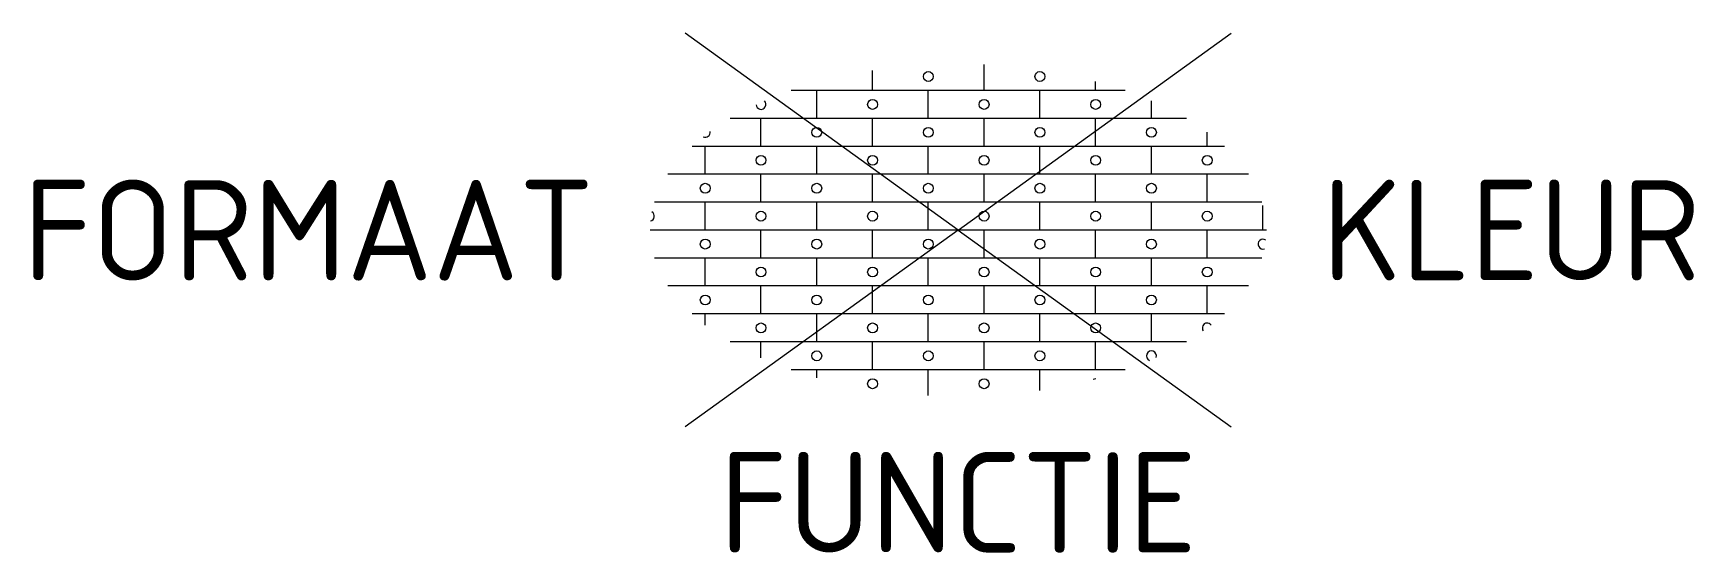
# Model space of a CAD drawing. Header units: metres. Extents: x -16.6 to 13.2, y -5.8 to 3.5.
import ezdxf
from ezdxf.enums import TextEntityAlignment as Align

# ---------------------------------------------------------------- set-up
doc = ezdxf.new("R2010")
doc.units = ezdxf.units.M
doc.styles.add('NLCS-ISO', font='NLCS-ISO.ttf')

msp = doc.modelspace()

# ---------------------------------------------------------------- linework, layer by layer
for p, q in [((0, 0), (-4.895, 3.524)), ((0, 0), (4.895, 3.524)), ((-1.536, 2.5), (-1.536, 2.858)), ((0.464, 2.5), (0.464, 2.964)), ((2.995, 2.5), (-2.995, 2.5)), ((-2.536, 2), (-2.536, 2.5)), ((-0.536, 2), (-0.536, 2.5)), ((1.464, 2), (1.464, 2.5)), ((2.464, 2.5), (2.464, 2.663)), ((3.464, 2), (3.464, 2.317)), ((4.09, 2), (-4.09, 2)), ((-3.536, 1.5), (-3.536, 2)), ((-1.536, 1.5), (-1.536, 2)), ((0.464, 1.5), (0.464, 2)), ((2.464, 1.5), (2.464, 2)), ((4.771, 1.5), (-4.771, 1.5)), ((-4.536, 1), (-4.536, 1.5)), ((-2.536, 1), (-2.536, 1.5)), ((-0.536, 1), (-0.536, 1.5)), ((1.464, 1), (1.464, 1.5)), ((3.464, 1), (3.464, 1.5)), ((4.464, 1.5), (4.464, 1.753)), ((5.204, 1), (-5.204, 1)), ((-3.536, 0.5), (-3.536, 1)), ((-1.536, 0.5), (-1.536, 1)), ((0.464, 0.5), (0.464, 1)), ((2.464, 0.5), (2.464, 1)), ((4.464, 0.5), (4.464, 1)), ((5.446, 0.5), (-5.446, 0.5)), ((-4.536, 0), (-4.536, 0.5)), ((-2.536, 0), (-2.536, 0.5)), ((-0.536, 0), (-0.536, 0.5)), ((1.464, 0), (1.464, 0.5)), ((3.464, 0), (3.464, 0.5)), ((5.464, 0), (5.464, 0.439)), ((5.525, 0), (-5.525, 0)), ((0, 0), (-4.895, -3.524)), ((-3.536, -0.5), (-3.536, 0)), ((-1.536, -0.5), (-1.536, 0)), ((0, 0), (4.895, -3.524)), ((0.464, -0.5), (0.464, 0)), ((2.464, -0.5), (2.464, 0)), ((4.464, -0.5), (4.464, 0)), ((5.446, -0.5), (-5.446, -0.5)), ((-4.536, -1), (-4.536, -0.5)), ((-2.536, -1), (-2.536, -0.5)), ((-0.536, -1), (-0.536, -0.5)), ((1.464, -1), (1.464, -0.5)), ((3.464, -1), (3.464, -0.5)), ((5.204, -1), (-5.204, -1)), ((-3.536, -1.5), (-3.536, -1)), ((-1.536, -1.5), (-1.536, -1)), ((0.464, -1.5), (0.464, -1)), ((2.464, -1.5), (2.464, -1)), ((4.464, -1.5), (4.464, -1)), ((4.771, -1.5), (-4.771, -1.5)), ((-4.536, -1.699), (-4.536, -1.5)), ((-2.536, -2), (-2.536, -1.5)), ((-0.536, -2), (-0.536, -1.5)), ((1.464, -2), (1.464, -1.5)), ((3.464, -2), (3.464, -1.5)), ((4.09, -2), (-4.09, -2)), ((-3.536, -2.286), (-3.536, -2)), ((-1.536, -2.5), (-1.536, -2)), ((0.464, -2.5), (0.464, -2)), ((2.464, -2.5), (2.464, -2)), ((2.995, -2.5), (-2.995, -2.5)), ((-2.536, -2.643), (-2.536, -2.5)), ((-0.536, -2.961), (-0.536, -2.5)), ((1.464, -2.869), (1.464, -2.5))]:
    msp.add_line(p, q)
for centre in [(-0.536, 2.75), (1.464, 2.75), (-1.536, 2.25), (0.464, 2.25), (2.464, 2.25), (-2.536, 1.75), (-0.536, 1.75), (1.464, 1.75), (3.464, 1.75), (-3.536, 1.25), (-1.536, 1.25), (0.464, 1.25), (2.464, 1.25), (4.464, 1.25), (-4.536, 0.75), (-2.536, 0.75), (-0.536, 0.75), (1.464, 0.75), (3.464, 0.75), (-3.536, 0.25), (-1.536, 0.25), (0.464, 0.25), (2.464, 0.25), (4.464, 0.25), (-4.536, -0.25), (-2.536, -0.25), (-0.536, -0.25), (1.464, -0.25), (3.464, -0.25), (-3.536, -0.75), (-1.536, -0.75), (0.464, -0.75), (2.464, -0.75), (4.464, -0.75), (-4.536, -1.25), (-2.536, -1.25), (-0.536, -1.25), (1.464, -1.25), (3.464, -1.25), (-3.536, -1.75), (-1.536, -1.75), (0.464, -1.75), (2.464, -1.75), (-2.536, -2.25), (-0.536, -2.25), (1.464, -2.25), (-1.536, -2.75), (0.464, -2.75)]:
    msp.add_circle(centre, 0.0881)
for centre, start, end in [((-3.536, 2.25), 182.7309, 45.8574), ((-4.536, 1.75), 245.251, 9.3354), ((-5.536, 0.25), 282.4071, 60.1248), ((5.464, -0.25), 54.9153, 286.8447), ((4.464, -1.75), 35.7324, 217.2257), ((3.464, -2.25), 339.4154, 247.953), ((2.464, -2.75), 88.2347, 121.4956)]:
    msp.add_arc(centre, 0.0881, start, end)

# ---------------------------------------------------------------- texts
at = {"style": 'NLCS-ISO'}
msp.add_attdef('FORMAAT', text='WF', height=1.8, dxfattribs=at).set_placement((-6.525, 0), align=Align.MIDDLE_RIGHT)
msp.add_attdef('KLEUR', text='G', height=1.8, dxfattribs=at).set_placement((6.525, 0), align=Align.MIDDLE_LEFT)
at = {"style": 'NLCS-ISO', "flags": 1}
msp.add_attdef('FUNCTIE', text='', height=1.8, dxfattribs=at).set_placement((0, -3.975), align=Align.TOP_CENTER)

doc.saveas('drawing.dxf')
